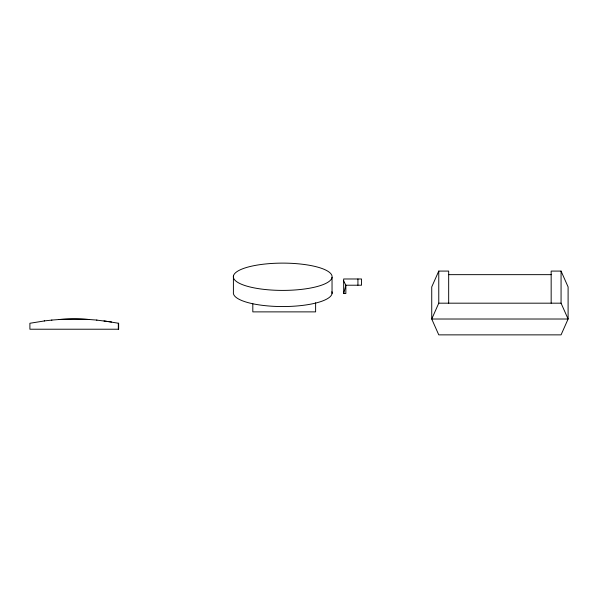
<?xml version="1.0" encoding="UTF-8"?>
<svg xmlns="http://www.w3.org/2000/svg" width="598" height="598" viewBox="0 0 598 598"><rect width="100%" height="100%" fill="white"/><g stroke="black" fill="none" stroke-linecap="round" stroke-linejoin="round"><path stroke-width="0.9" d="M343.663 293.558L343.663 278.982L361.506 278.982L361.506 285.216L345.853 285.216L345.853 293.558L343.663 293.558L345.853 285.216L343.663 280.963M448.672 303.179L448.672 271.081L438.768 271.081L431.734 286.935L431.734 319.018L438.768 334.865L561.066 334.865L568.1 319.018L568.1 286.935L561.066 271.081L551.162 271.081L551.162 303.179M438.768 271.081L438.768 303.179L431.734 319.018L568.1 319.018L561.066 303.179L561.066 271.081M44.558 320.917L29.9 323.264L29.9 329.221L118.643 329.221L118.643 323.264L103.977 320.917M44.245 320.917L51.921 320.094M51.607 320.094L59.374 319.496A237.967 237.967 0 0 1 89.483 319.496M448.672 274.654L551.162 274.654M438.768 303.179L561.066 303.179M96.936 320.094L89.162 319.496A237.967 237.967 0 0 0 59.06 319.496M96.614 320.094L111.542 321.978M357.925 278.982L357.925 285.216M332.04 277.36A49.365 13.642 0 0 1 256.198 288.266A49.365 13.642 0 0 1 259.928 264.66A49.365 13.642 0 0 1 332.04 277.36L332.04 293.513M315.617 302.79L315.617 311.879L252.812 311.879L252.812 303.702M233.407 276.164L233.407 292.317A49.365 13.642 0 0 0 283.796 306.55A49.365 13.642 0 0 0 331.897 291.727M118.322 323.264L118.322 329.221"/></g></svg>
